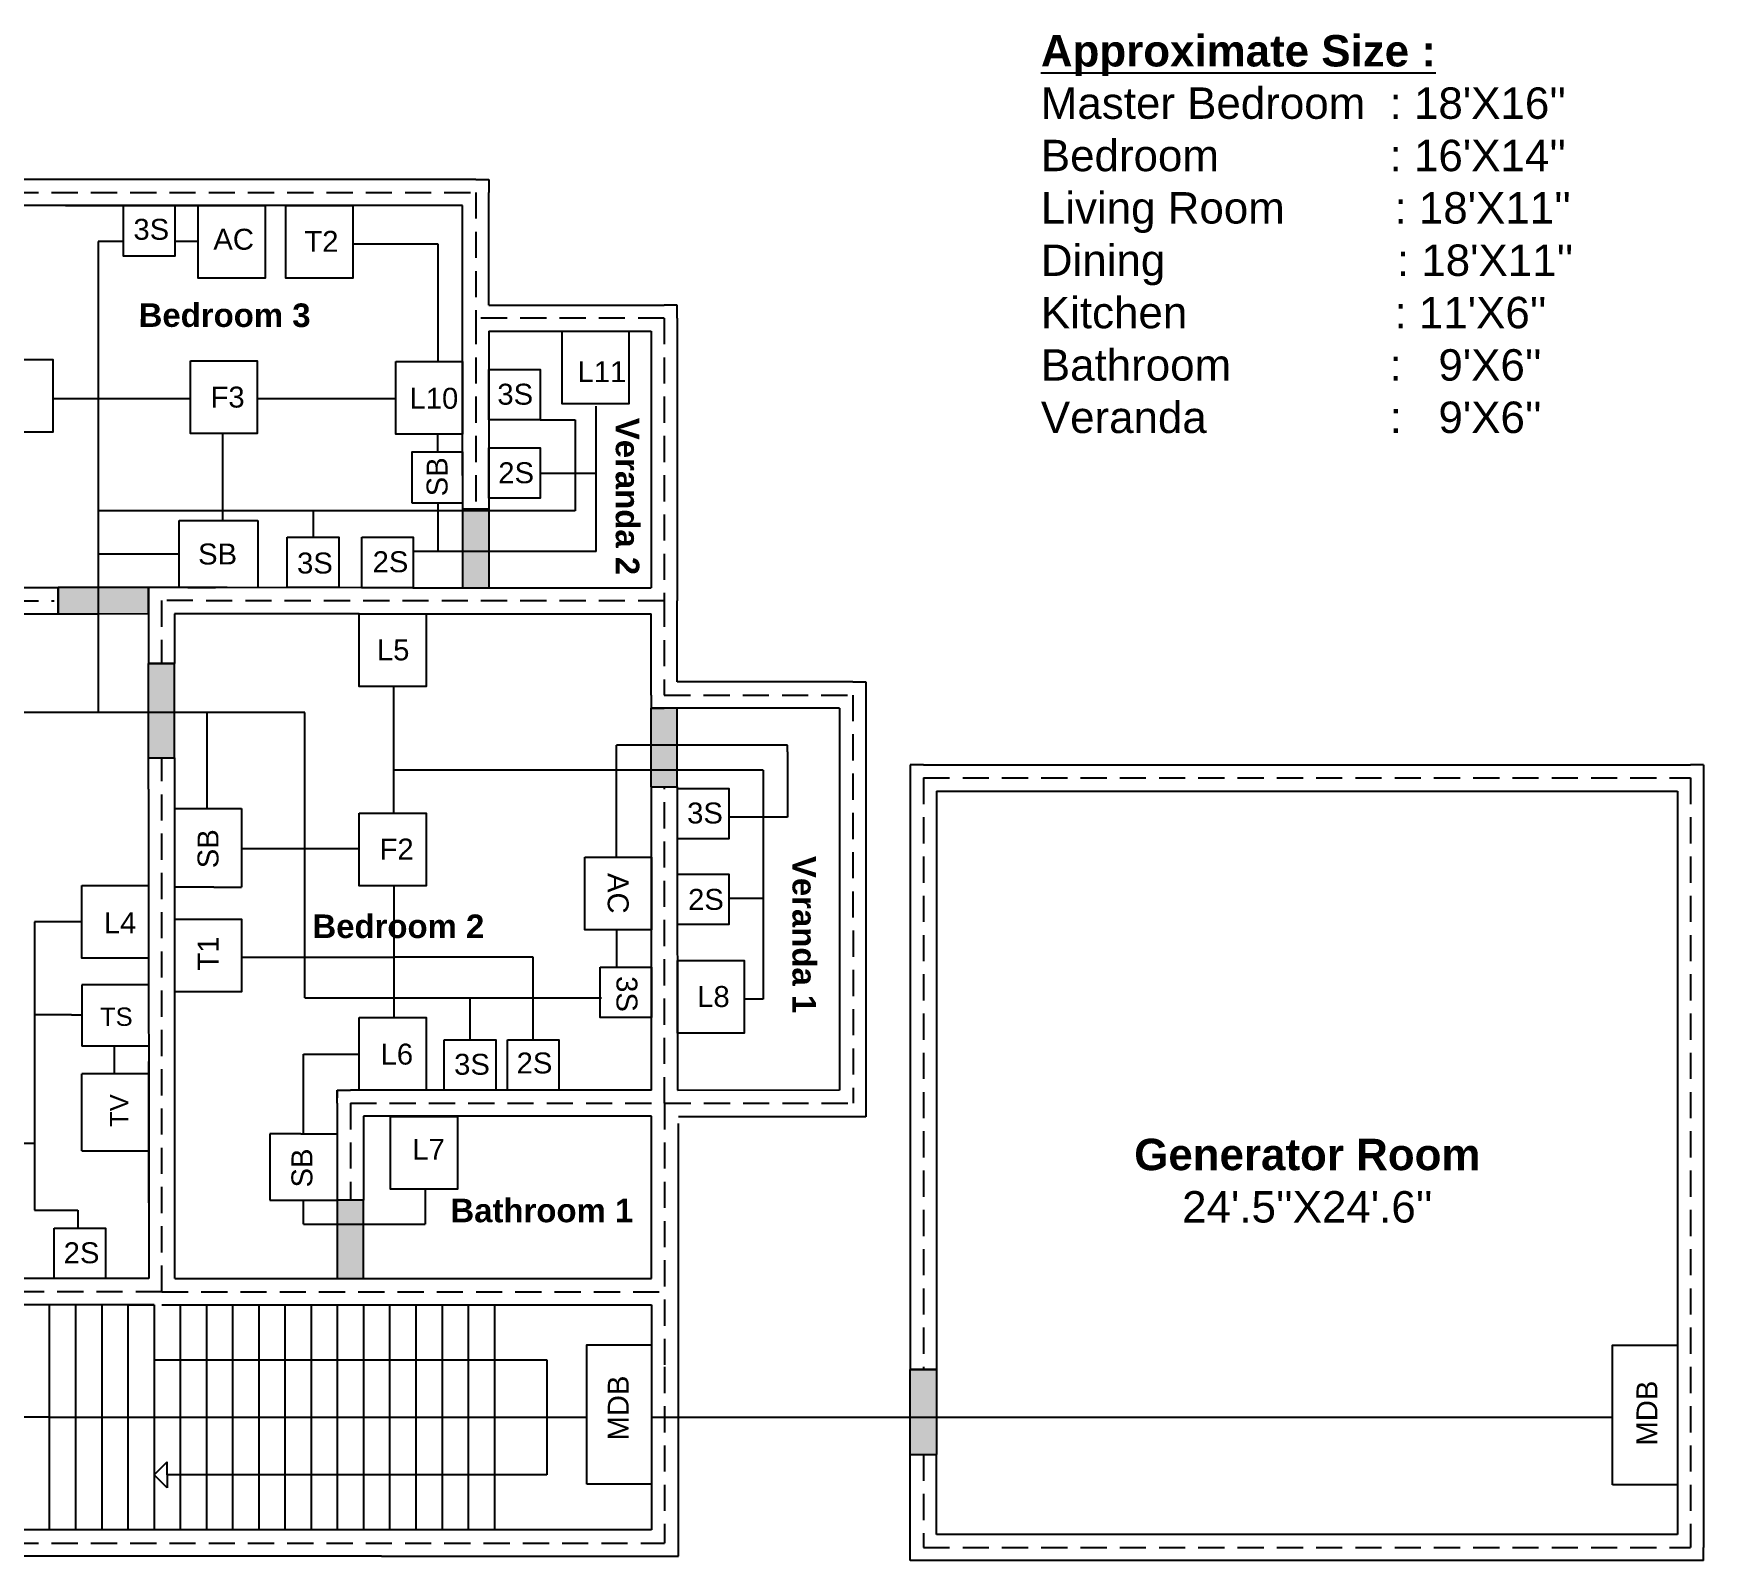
# Model space of a CAD drawing. Header units: inches. Extents: x -83441902 to -83440645, y 118546748 to 118547331.
# Drawn here: x -83441283 to -83440645, y 118546748 to 118547331 of the extents above; entities that cross this region are included whole.
import ezdxf

# ---------------------------------------------------------------- set-up
doc = ezdxf.new("R2010")
doc.units = ezdxf.units.IN
doc.header["$MEASUREMENT"] = 0
doc.linetypes.add('DASHEDX2', pattern=[1.5, 1, -0.5])
doc.styles.get("Standard").update_dxf_attribs({"font": 'ARIALUNI.TTF'})

# ---------------------------------------------------------------- blocks, each defined once
blk = doc.blocks.new('A$C00464073')
at = {"ltscale": 10, "insert": (2.37, 0.93), "char_height": 8, "width": 23.9953, "attachment_point": 1, "rotation": 90}
blk.add_mtext('{\\fArial|b0|i0|c0|p34;MDB}', dxfattribs=at)

msp = doc.modelspace()

# ---------------------------------------------------------------- hatches: boundary and pattern name
at = {"ltscale": 10}
h = msp.add_hatch(color=256, dxfattribs=at)
h.set_gradient(color1=(228, 121, 27), one_color=1, tint=1)
h.paths.add_polyline_path([(-83441109, 118547149.65), (-83441119, 118547149.65), (-83441119, 118547119.68), (-83441109, 118547119.68)])
h = msp.add_hatch(color=256, dxfattribs=at)
h.set_gradient(color1=(228, 121, 27), one_color=1, tint=1)
h.paths.add_polyline_path([(-83441239, 118547119.74), (-83441273.5, 118547119.74), (-83441273.5, 118547109.68), (-83441239, 118547109.6)])
h = msp.add_hatch(color=5, dxfattribs=at)
h.set_gradient(color1=(228, 134, 27), one_color=1, tint=1)
h.paths.add_polyline_path([(-83441239, 118547090.74), (-83441239, 118547054.73), (-83441229, 118547054.73), (-83441229, 118547090.74)])
h = msp.add_hatch(color=5, dxfattribs=at)
h.set_gradient(color1=(228, 121, 27), one_color=1, tint=1)
h.paths.add_polyline_path([(-83441037, 118547073.68), (-83441047, 118547073.68), (-83441047, 118547043.67), (-83441037, 118547043.67)])
h = msp.add_hatch(color=5, dxfattribs=at)
h.set_gradient(color1=(228, 121, 27), one_color=1, tint=1)
h.paths.add_polyline_path([(-83441156.88, 118546885.74), (-83441166.88, 118546885.74), (-83441166.88, 118546855.74), (-83441156.88, 118546855.74)])
h = msp.add_hatch(color=2, dxfattribs=at)
h.set_gradient(color1=(250, 5, 9), tint=1)
h.paths.add_polyline_path([(-83440938, 118546802.74), (-83440948, 118546802.74), (-83440948, 118546788.5), (-83440943, 118546788.5), (-83440938, 118546788.5)])
h.paths.add_polyline_path([(-83440938, 118546821), (-83440948, 118546821), (-83440948, 118546802.74), (-83440938, 118546802.74)])

# ---------------------------------------------------------------- linework, layer by layer
for p, q in [((-83441114, 118547275.68), (-83441306, 118547275.68)), ((-83441114, 118547275.68), (-83441109, 118547275.68)), ((-83441109, 118547275.68), (-83441109, 118547270.68)), ((-83441109, 118547227.68), (-83441109, 118547270.68)), ((-83441119, 118547265.68), (-83441301, 118547265.68)), ((-83441119, 118547162.61), (-83441119, 118547265.68)), ((-83441109, 118547227.68), (-83441042, 118547227.68)), ((-83441037, 118547227.68), (-83441042, 118547227.68)), ((-83441037, 118547222.68), (-83441037, 118547227.68)), ((-83441037, 118547222.68), (-83441037, 118547114.68)), ((-83441037, 118547222.68), (-83441037, 118547114.68)), ((-83441037, 118547222.68), (-83441037, 118547114.68)), ((-83441109, 118547217.68), (-83441047, 118547217.68)), ((-83441047, 118547217.68), (-83441047, 118547119.68)), ((-83441234, 118547119.74), (-83441239, 118547119.74)), ((-83441239, 118547119.74), (-83441239, 118547114.74)), ((-83441137.93, 118547119.68), (-83441234, 118547119.74)), ((-83441138, 118547119.68), (-83441047, 118547119.68)), ((-83441239, 118547114.74), (-83441239, 118547090.74)), ((-83441229, 118547114.74), (-83441229, 118547114.73)), ((-83441037, 118547083.68), (-83441037, 118547114.68)), ((-83441234, 118547109.74), (-83441234, 118547109.74)), ((-83441138, 118547109.68), (-83441047, 118547109.68)), ((-83441047, 118547078.68), (-83441047, 118547109.68)), ((-83440970, 118547083.68), (-83441037, 118547083.68)), ((-83440970, 118547083.68), (-83440965, 118547083.68)), ((-83441047, 118547078.68), (-83441047, 118547073.68)), ((-83441047, 118547073.68), (-83441042, 118547073.68)), ((-83440975, 118547073.68), (-83441042, 118547073.68)), ((-83441239, 118547042.73), (-83441238.88, 118546855.74)), ((-83441037, 118547030.68), (-83441036.88, 118546927.73)), ((-83441166.88, 118546922.74), (-83441166.88, 118546927.74)), ((-83441166.88, 118546927.74), (-83441161.88, 118546927.74)), ((-83441166.88, 118546922.74), (-83441166.88, 118546898.74)), ((-83441046.88, 118546927.74), (-83441161.88, 118546927.74)), ((-83441041.88, 118546927.74), (-83441041.88, 118546927.74)), ((-83441156.88, 118546917.74), (-83441156.88, 118546898.74)), ((-83441156.88, 118546917.74), (-83441156.88, 118546898.74)), ((-83441046.88, 118546917.74), (-83441156.88, 118546917.74)), ((-83441046.88, 118546917.74), (-83441156.88, 118546917.74)), ((-83441046.88, 118546855.74), (-83441046.88, 118546917.74)), ((-83441233.88, 118546855.74), (-83441233.88, 118546855.74)), ((-83441228.88, 118546855.74), (-83441149.88, 118546855.74)), ((-83441149.88, 118546855.74), (-83441046.88, 118546855.74)), ((-83441276.88, 118546845.74), (-83441276.88, 118546802.74)), ((-83441266.88, 118546845.74), (-83441266.88, 118546802.74)), ((-83441256.88, 118546845.74), (-83441256.88, 118546802.74)), ((-83441246.88, 118546845.74), (-83441246.88, 118546802.74)), ((-83441238.88, 118546850.74), (-83441238.88, 118546850.73)), ((-83441233.88, 118546845.74), (-83441149.88, 118546845.74)), ((-83441226.88, 118546845.74), (-83441226.88, 118546802.74)), ((-83441216.88, 118546845.74), (-83441216.88, 118546802.74)), ((-83441206.88, 118546845.74), (-83441206.88, 118546802.74)), ((-83441196.88, 118546845.74), (-83441196.88, 118546802.74)), ((-83441186.88, 118546845.74), (-83441186.88, 118546802.74)), ((-83441176.88, 118546845.74), (-83441176.88, 118546802.74)), ((-83441166.88, 118546845.74), (-83441166.88, 118546802.74)), ((-83441156.88, 118546845.74), (-83441156.88, 118546802.74)), ((-83441149.88, 118546845.74), (-83441046.88, 118546845.74)), ((-83441146.88, 118546845.74), (-83441146.88, 118546802.74)), ((-83441136.88, 118546845.74), (-83441136.88, 118546802.74)), ((-83441126.88, 118546845.74), (-83441126.88, 118546802.74)), ((-83441116.88, 118546845.74), (-83441116.88, 118546802.74)), ((-83441116.88, 118546845.74), (-83441116.88, 118546802.74)), ((-83441106.88, 118546845.74), (-83441106.88, 118546802.74)), ((-83441046.88, 118546845.74), (-83441046.88, 118546802.74)), ((-83441276.88, 118546802.74), (-83441276.88, 118546759.74)), ((-83441266.88, 118546802.74), (-83441266.88, 118546759.74)), ((-83441256.88, 118546802.74), (-83441256.88, 118546759.74)), ((-83441246.88, 118546802.74), (-83441246.88, 118546759.74)), ((-83441226.88, 118546802.74), (-83441226.88, 118546759.74)), ((-83441216.88, 118546802.74), (-83441216.88, 118546759.74)), ((-83441206.88, 118546802.74), (-83441206.88, 118546759.74)), ((-83441196.88, 118546802.74), (-83441196.88, 118546759.74)), ((-83441186.88, 118546802.74), (-83441186.88, 118546759.74)), ((-83441176.88, 118546802.74), (-83441176.88, 118546759.74)), ((-83441166.88, 118546802.74), (-83441166.88, 118546759.74)), ((-83441156.88, 118546802.74), (-83441156.88, 118546759.74)), ((-83441146.88, 118546802.74), (-83441146.88, 118546759.74)), ((-83441136.88, 118546802.74), (-83441136.88, 118546759.74)), ((-83441126.88, 118546802.74), (-83441126.88, 118546759.74)), ((-83441126.88, 118546802.74), (-83441126.88, 118546759.74)), ((-83441116.88, 118546802.74), (-83441116.88, 118546759.74)), ((-83441116.88, 118546802.74), (-83441116.88, 118546759.74)), ((-83441106.88, 118546802.74), (-83441106.88, 118546759.74)), ((-83441106.88, 118546802.74), (-83441106.88, 118546759.74)), ((-83441046.88, 118546802.74), (-83441046.88, 118546759.74)), ((-83441150.03, 118546759.74), (-83441661, 118546759.68)), ((-83441046.88, 118546759.74), (-83441150.03, 118546759.74)), ((-83441150.03, 118546749.74), (-83441666, 118546749.68)), ((-83441150.03, 118546749.74), (-83441666, 118546749.68))]:
    msp.add_line(p, q)
at = {"linetype": 'DASHEDX2', "ltscale": 10}
for p, q in [((-83441306, 118547270.68), (-83441114, 118547270.68)), ((-83441114, 118547270.68), (-83441114, 118547222.68)), ((-83441042, 118547222.68), (-83441114, 118547222.68)), ((-83441114, 118547222.68), (-83441114, 118547149.65)), ((-83441042, 118547222.68), (-83441042, 118547114.68)), ((-83441109, 118547157.85), (-83441109, 118547149.85)), ((-83441109, 118547149.65), (-83441119, 118547149.65)), ((-83441109, 118547149.85), (-83441109, 118547149.65)), ((-83441306, 118547114.68), (-83441275, 118547114.68)), ((-83441042, 118547114.68), (-83441234, 118547114.74)), ((-83441234, 118547114.74), (-83441234, 118547090.74)), ((-83441042, 118547114.68), (-83441042, 118547078.68)), ((-83441042, 118547078.68), (-83440970, 118547078.68)), ((-83440970, 118547078.68), (-83440969.82, 118546922.82)), ((-83441233.88, 118546850.74), (-83441233.88, 118547054.73)), ((-83441041.88, 118546922.74), (-83441041.88, 118547043.67)), ((-83440943, 118547047), (-83440650, 118547047)), ((-83440943, 118547047), (-83440943, 118546821)), ((-83440650, 118547047), (-83440650, 118546753)), ((-83441161.88, 118546922.74), (-83441161.88, 118546885.74)), ((-83441161.88, 118546922.74), (-83441041.88, 118546922.74)), ((-83441041.88, 118546922.74), (-83440969.82, 118546922.82)), ((-83441041.88, 118546922.74), (-83441041.88, 118546822)), ((-83441233.88, 118546850.74), (-83441353.88, 118546850.74)), ((-83441246.88, 118546845.74), (-83441236.88, 118546845.74)), ((-83441246.88, 118546845.74), (-83441236.88, 118546845.74)), ((-83441233.88, 118546850.74), (-83441041.88, 118546850.74)), ((-83441106.88, 118546845.74), (-83441086.88, 118546845.74)), ((-83441041.88, 118546822), (-83441041.88, 118546754.68)), ((-83440938, 118546821), (-83440948, 118546821)), ((-83440938, 118546821), (-83440938, 118546821)), ((-83440943, 118546788.5), (-83440943, 118546753)), ((-83441666, 118546754.68), (-83441041.88, 118546754.68)), ((-83440943, 118546753), (-83440650, 118546753))]:
    msp.add_line(p, q, dxfattribs=at)
at = {"ltscale": 10}
for p, q in [((-83441270.68, 118547265.68), (-83441214.43, 118547265.68)), ((-83441109, 118547217.68), (-83441109, 118547149.85)), ((-83441119, 118547162.61), (-83441119, 118547149.65)), ((-83441109, 118547162.61), (-83441109, 118547157.85)), ((-83441227.28, 118547119.74), (-83441227.28, 118547145.3)), ((-83441227.28, 118547145.3), (-83441197.26, 118547145.3)), ((-83441197.26, 118547145.3), (-83441197.26, 118547130.3)), ((-83441119, 118547149.65), (-83441119, 118547119.68)), ((-83441109, 118547149.65), (-83441109, 118547119.68)), ((-83441197.26, 118547130.3), (-83441197.26, 118547119.74)), ((-83441301, 118547119.74), (-83441273.5, 118547119.74)), ((-83441273.5, 118547109.68), (-83441273.5, 118547119.74)), ((-83441239, 118547119.74), (-83441273.5, 118547119.74)), ((-83441273.5, 118547119.74), (-83441273.5, 118547109.68)), ((-83441238.98, 118547119.74), (-83441239, 118547109.82)), ((-83441239, 118547109.6), (-83441239, 118547119.74)), ((-83441224, 118547119.74), (-83441238.98, 118547119.74)), ((-83441208.98, 118547119.74), (-83441238.98, 118547119.74)), ((-83441224, 118547119.74), (-83441213.44, 118547119.74)), ((-83441301, 118547109.68), (-83441273.5, 118547109.68)), ((-83441273.5, 118547109.68), (-83441258.26, 118547109.68)), ((-83441258.26, 118547109.68), (-83441239, 118547109.82)), ((-83441158.47, 118547109.68), (-83441229, 118547109.68)), ((-83441229, 118547109.68), (-83441229, 118547090.74)), ((-83441143.12, 118547109.68), (-83441135.34, 118547109.68)), ((-83441141.44, 118547109.68), (-83441133.67, 118547109.68)), ((-83441239, 118547090.74), (-83441229, 118547090.74)), ((-83441229, 118547090.74), (-83441239, 118547090.74)), ((-83441239, 118547054.73), (-83441239, 118547090.74)), ((-83441229, 118547054.73), (-83441229, 118547090.74)), ((-83440965, 118547083.68), (-83440965, 118546917.5)), ((-83441047, 118547043.67), (-83441047, 118547073.68)), ((-83441047, 118547073.68), (-83441047, 118547073.68)), ((-83441037, 118547073.68), (-83441047, 118547073.68)), ((-83441037, 118547043.67), (-83441037, 118547073.68)), ((-83440975, 118547073.68), (-83440975, 118546927.73)), ((-83441239, 118547042.73), (-83441239, 118547054.73)), ((-83441239, 118547054.73), (-83441229, 118547054.73)), ((-83441229, 118547054.73), (-83441229, 118547042.74)), ((-83440943, 118547052), (-83440948, 118547052)), ((-83440948, 118547052), (-83440948, 118546821)), ((-83440943, 118547052), (-83440650, 118547052)), ((-83440645, 118547052), (-83440650, 118547052)), ((-83440645, 118547052), (-83440645, 118547047)), ((-83441047, 118547043.67), (-83441037, 118547043.67)), ((-83441046.88, 118547010.67), (-83441046.88, 118547043.67)), ((-83441037, 118547043.67), (-83441037, 118547030.68)), ((-83440645, 118547047), (-83440645, 118546753)), ((-83441229, 118547042.74), (-83441229, 118547035.3)), ((-83440938, 118547042), (-83440655, 118547042)), ((-83440938, 118547042), (-83440938, 118546821)), ((-83440655, 118547042), (-83440655, 118546758)), ((-83441229, 118547035.3), (-83441214, 118547035.3)), ((-83441229, 118547035.3), (-83441229, 118546855.74)), ((-83441214, 118547035.3), (-83441203.44, 118547035.3)), ((-83441203.44, 118547035.3), (-83441203.44, 118547005.3)), ((-83441037, 118547013.46), (-83441037, 118547013.46)), ((-83441214, 118547005.3), (-83441228.98, 118547005.3)), ((-83441214, 118547005.3), (-83441203.44, 118547005.3)), ((-83441046.88, 118546927.74), (-83441046.88, 118547010.67)), ((-83441264.52, 118546978.11), (-83441264.52, 118546992)), ((-83441264.52, 118546968), (-83441264.52, 118546944.5)), ((-83441238.94, 118546968), (-83441264.52, 118546968)), ((-83441238.94, 118546944.5), (-83441264.52, 118546944.5)), ((-83441238.9, 118546884.65), (-83441238.9, 118546938.65)), ((-83441238.93, 118546934), (-83441264.52, 118546934)), ((-83441264.52, 118546904.5), (-83441264.52, 118546934)), ((-83441238.93, 118546904.5), (-83441238.93, 118546934)), ((-83441166.88, 118546927.74), (-83441166.88, 118546924.74)), ((-83440975, 118546927.73), (-83441036.88, 118546927.66)), ((-83441136.31, 118546917.74), (-83441128.54, 118546917.74)), ((-83440965, 118546917.5), (-83441036.5, 118546917.5)), ((-83441180.87, 118546911.09), (-83441192.64, 118546911.09)), ((-83441192.64, 118546911.09), (-83441192.64, 118546885.74)), ((-83441180.87, 118546911.09), (-83441166.88, 118546911.1)), ((-83441036.5, 118546749.74), (-83441036.5, 118546915)), ((-83441264.52, 118546904.5), (-83441238.93, 118546904.5)), ((-83441166.88, 118546898.74), (-83441166.88, 118546885.74)), ((-83441156.88, 118546898.74), (-83441156.88, 118546885.74)), ((-83441192.64, 118546885.74), (-83441166.85, 118546885.74)), ((-83441156.88, 118546885.74), (-83441166.88, 118546885.74)), ((-83441166.88, 118546885.74), (-83441166.88, 118546855.74)), ((-83441156.88, 118546855.74), (-83441156.88, 118546885.74)), ((-83441238.88, 118546855.74), (-83441341.88, 118546855.74)), ((-83441166.88, 118546855.74), (-83441156.88, 118546855.74)), ((-83441236.88, 118546845.74), (-83441341.88, 118546845.74)), ((-83441236.88, 118546845.74), (-83441236.88, 118546824.74)), ((-83441236.88, 118546824.74), (-83441236.88, 118546802.74)), ((-83441236.88, 118546824.74), (-83441086.88, 118546824.74)), ((-83441086.88, 118546824.74), (-83441086.88, 118546802.74)), ((-83441046.88, 118546824.8), (-83441046.88, 118546802.8)), ((-83440948, 118546788.5), (-83440948, 118546821)), ((-83440948, 118546821), (-83440938, 118546821)), ((-83440938, 118546821), (-83440938, 118546788.5)), ((-83441276.88, 118546802.74), (-83441106.88, 118546802.74)), ((-83441236.88, 118546802.74), (-83441236.88, 118546780.74)), ((-83441086.88, 118546802.74), (-83441086.88, 118546780.74)), ((-83441046.88, 118546802.8), (-83441046.88, 118546780.74)), ((-83440948, 118546753), (-83440948, 118546788.5)), ((-83440948, 118546788.5), (-83440943, 118546788.5)), ((-83440943, 118546788.5), (-83440938, 118546788.5)), ((-83440938, 118546758), (-83440938, 118546788.5)), ((-83441236.88, 118546780.74), (-83441231.88, 118546785.74)), ((-83441231.88, 118546780.74), (-83441231.88, 118546785.74)), ((-83441236.88, 118546780.74), (-83441236.88, 118546759.74)), ((-83441231.88, 118546775.74), (-83441236.88, 118546780.74)), ((-83441231.88, 118546780.74), (-83441231.88, 118546775.74)), ((-83441086.88, 118546780.74), (-83441231.88, 118546780.74)), ((-83440655, 118546758), (-83440938, 118546758)), ((-83441150.03, 118546749.74), (-83441036.5, 118546749.74)), ((-83440948, 118546748), (-83440948, 118546753)), ((-83440645, 118546748), (-83440645, 118546753)), ((-83440943, 118546748), (-83440948, 118546748)), ((-83440650, 118546748), (-83440943, 118546748)), ((-83440938, 118546748), (-83440943, 118546748)), ((-83440645, 118546748), (-83440650, 118546748))]:
    msp.add_line(p, q, dxfattribs=at)
at = {"color": 5, "ltscale": 10}
for p, q in [((-83441248.5, 118547252), (-83441258.26, 118547252)), ((-83441258.26, 118547252), (-83441258.26, 118547251.5)), ((-83441258.26, 118547251.5), (-83441258.26, 118547072)), ((-83441220, 118547252), (-83441228.88, 118547252)), ((-83441089.38, 118547183.76), (-83441076, 118547183.76)), ((-83441076, 118547183.76), (-83441076, 118547149)), ((-83441176, 118547149), (-83441258.26, 118547149)), ((-83441176, 118547138.97), (-83441176, 118547149)), ((-83441076, 118547149), (-83441176, 118547149)), ((-83441280.76, 118547072), (-83441288.76, 118547072)), ((-83441179.26, 118547072), (-83441280.76, 118547072)), ((-83441179.26, 118546963), (-83441179.26, 118547072)), ((-83441060.24, 118547016.74), (-83441060.24, 118547059.5)), ((-83440994.91, 118547059.5), (-83441060.24, 118547059.5)), ((-83440994.91, 118547057), (-83440994.91, 118547059.5)), ((-83440994.91, 118547057), (-83440994.91, 118547032)), ((-83440994.91, 118547032), (-83441017.35, 118547032)), ((-83441060.24, 118546989), (-83441060.24, 118546974.76)), ((-83441179.26, 118546963), (-83441066, 118546963)), ((-83441116.19, 118546947), (-83441116.19, 118546963))]:
    msp.add_line(p, q, dxfattribs=at)
at = {"color": 1, "ltscale": 10}
for p, q in [((-83441160.99, 118547251), (-83441128.5, 118547251)), ((-83441128.5, 118547251), (-83441128.5, 118547206.06)), ((-83441275.49, 118547192), (-83441223, 118547192)), ((-83441197.49, 118547192), (-83441144.51, 118547192)), ((-83441068, 118547133.5), (-83441068, 118547189)), ((-83441210.76, 118547178.62), (-83441210.76, 118547145.3)), ((-83441128.5, 118547171.62), (-83441128.5, 118547178.31)), ((-83441089.38, 118547163.5), (-83441068, 118547163.5)), ((-83441128.5, 118547152), (-83441128.5, 118547133.5)), ((-83441227.28, 118547132.5), (-83441258.26, 118547132.5)), ((-83441131.94, 118547133.5), (-83441137.88, 118547133.5)), ((-83441129.69, 118547133.5), (-83441131.94, 118547133.5)), ((-83441068, 118547133.5), (-83441129.69, 118547133.5)), ((-83441145.26, 118547033.59), (-83441145.26, 118547081.93)), ((-83441216.76, 118547072), (-83441216.76, 118547035.3)), ((-83441004.26, 118547050), (-83441145.26, 118547050)), ((-83441004.26, 118547050), (-83441004.26, 118547001)), ((-83441203.44, 118547020), (-83441158.47, 118547020)), ((-83441145.26, 118547005.85), (-83441145.26, 118546955.48)), ((-83441004.26, 118547001), (-83441017.33, 118547001)), ((-83441004.26, 118547001), (-83441004.26, 118546964)), ((-83441264.52, 118546992), (-83441282.54, 118546992)), ((-83441282.54, 118546992), (-83441282.54, 118546957.94)), ((-83441203.44, 118546978.5), (-83441145.26, 118546978.5)), ((-83441092.06, 118546978.5), (-83441145.26, 118546978.5)), ((-83441092.06, 118546947), (-83441092.06, 118546978.5)), ((-83441004.26, 118546962.5), (-83441011.41, 118546962.5)), ((-83441004.26, 118546964), (-83441004.26, 118546962.5)), ((-83441282.54, 118546957.94), (-83441282.54, 118546881.9)), ((-83441268.44, 118546956.5), (-83441282.54, 118546956.5)), ((-83441268.44, 118546956.5), (-83441264.52, 118546956.5)), ((-83441252, 118546934), (-83441252, 118546944.5)), ((-83441179.76, 118546911.09), (-83441179.76, 118546941.5)), ((-83441179.76, 118546941.5), (-83441158.47, 118546941.5)), ((-83441327.76, 118546907.5), (-83441282.54, 118546907.5)), ((-83441133.26, 118546889.96), (-83441133.26, 118546876.5)), ((-83441179.76, 118546876.5), (-83441179.76, 118546885.74)), ((-83441282.54, 118546881.9), (-83441266, 118546881.9)), ((-83441266, 118546881.9), (-83441266, 118546875)), ((-83441179.76, 118546876.5), (-83441133.26, 118546876.5))]:
    msp.add_line(p, q, dxfattribs=at)
at = {"color": 2, "ltscale": 10}
for p, q in [((-83441276.88, 118546802.74), (-83441363.5, 118546802.74)), ((-83441276.88, 118546802.74), (-83441071.62, 118546802.74)), ((-83441046.88, 118546802.74), (-83440680.5, 118546802.74)), ((-83440680.5, 118546802.74), (-83440679.75, 118546802.74))]:
    msp.add_line(p, q, dxfattribs=at)
at = {"ltscale": 10}
for points in [[(-83441248.5, 118547265.68), (-83441228.88, 118547265.68), (-83441228.88, 118547246.41), (-83441248.5, 118547246.41)], [(-83441220, 118547265.74), (-83441194.49, 118547265.74), (-83441194.49, 118547238), (-83441220, 118547238)], [(-83441186.5, 118547265.68), (-83441160.99, 118547265.68), (-83441160.99, 118547237.93), (-83441186.5, 118547237.93)], [(-83441081, 118547217.68), (-83441055.49, 118547217.68), (-83441055.49, 118547189.93), (-83441081, 118547189.93)], [(-83441301, 118547206.81), (-83441275.49, 118547206.81), (-83441275.49, 118547179.06), (-83441301, 118547179.06)], [(-83441223, 118547206.36), (-83441197.49, 118547206.36), (-83441197.49, 118547178.62), (-83441223, 118547178.62)], [(-83441144.51, 118547206.06), (-83441119, 118547206.06), (-83441119, 118547178.31), (-83441144.51, 118547178.31)], [(-83441109, 118547203.02), (-83441089.38, 118547203.02), (-83441089.38, 118547183.76), (-83441109, 118547183.76)], [(-83441138.26, 118547152), (-83441138.26, 118547171.62), (-83441119, 118547171.62), (-83441119, 118547152)], [(-83441109, 118547173.11), (-83441089.38, 118547173.11), (-83441089.38, 118547153.85), (-83441109, 118547153.85)], [(-83441185.97, 118547138.97), (-83441166.34, 118547138.97), (-83441166.34, 118547119.71), (-83441185.97, 118547119.71)], [(-83441157.5, 118547138.95), (-83441137.88, 118547138.95), (-83441137.88, 118547119.69), (-83441157.5, 118547119.69)], [(-83441158.47, 118547109.68), (-83441132.96, 118547109.68), (-83441132.96, 118547081.93), (-83441158.47, 118547081.93)], [(-83441036.97, 118547043.02), (-83441017.35, 118547043.02), (-83441017.35, 118547023.76), (-83441036.97, 118547023.76)], [(-83441158.47, 118547033.59), (-83441132.96, 118547033.59), (-83441132.96, 118547005.85), (-83441158.47, 118547005.85)], [(-83441072.39, 118547016.74), (-83441046.88, 118547016.74), (-83441046.88, 118546989), (-83441072.39, 118546989)], [(-83441264.52, 118547005.86), (-83441239, 118547005.86), (-83441239, 118546978.11), (-83441264.52, 118546978.11)], [(-83441036.95, 118547010.26), (-83441017.33, 118547010.26), (-83441017.33, 118546991), (-83441036.95, 118546991)], [(-83441228.95, 118546993.1), (-83441203.44, 118546993.1), (-83441203.44, 118546965.35), (-83441228.95, 118546965.35)], [(-83441066.5, 118546974.76), (-83441046.88, 118546974.76), (-83441046.88, 118546955.5), (-83441066.5, 118546955.5)], [(-83441036.93, 118546977.24), (-83441011.41, 118546977.24), (-83441011.41, 118546949.5), (-83441036.93, 118546949.5)], [(-83441158.47, 118546955.48), (-83441132.96, 118546955.48), (-83441132.96, 118546927.74), (-83441158.47, 118546927.74)], [(-83441126, 118546947), (-83441106.38, 118546947), (-83441106.38, 118546927.74), (-83441126, 118546927.74)], [(-83441101.88, 118546947), (-83441082.25, 118546947), (-83441082.25, 118546927.74), (-83441101.88, 118546927.74)], [(-83441146.51, 118546917.71), (-83441120.99, 118546917.71), (-83441120.99, 118546889.96), (-83441146.51, 118546889.96)], [(-83441275, 118546875), (-83441255.38, 118546875), (-83441255.38, 118546855.74), (-83441275, 118546855.74)], [(-83441071.62, 118546777.14), (-83441071.62, 118546830.42), (-83441046.88, 118546830.42), (-83441046.88, 118546777.14)], [(-83440679.75, 118546777), (-83440679.75, 118546830.27), (-83440655, 118546830.27), (-83440655, 118546777)]]:
    msp.add_lwpolyline(points, close=True, dxfattribs=at)

# ---------------------------------------------------------------- block references
at = {"color": 2, "ltscale": 10}
msp.add_blockref('A$C00464073', (-83440673, 118546791), dxfattribs=at)

# ---------------------------------------------------------------- texts
at = {"ltscale": 10, "attachment_point": 1}
for s, insert, char_height, width in [("{\\fArial|b1|i0|c0|p34;\\LApproximate Size :\\fArial|b0|i0|c0|p34;\\l\\PMaster Bedroom  : 18'X16''\\PBedroom              : 16'X14''\\PLiving Room         : 18'X11''\\PDining                   : 18'X11''\\PKitchen                 : 11'X6''\\PBathroom             :   9'X6''\\PVeranda               :   9'X6''}", (-83440898.14, 118547330.82), 12, 251.1593), ('{\\fArial|b0|i0|c0|p34;3S}', (-83441244.76, 118547260.61), 8, 21.5), ('{\\fArial|b0|i0|c0|p34;3S}', (-83441105.76, 118547197.61), 8, 21.5), ('{\\fArial|b0|i0|c0|p34;2S}', (-83441105.4, 118547167.61), 8, 21.5), ('{\\fArial|b0|i0|c0|p34;SB}', (-83441220.06, 118547136.56), 8, 20.5337), ('{\\fArial|b0|i0|c0|p34;3S}', (-83441182.26, 118547133.11), 8, 21.5), ('{\\fArial|b0|i0|c0|p34;2S}', (-83441153.4, 118547133.61), 8, 21.5), ('{\\fArial|b0|i0|c0|p34;3S}', (-83441033.26, 118547037.61), 8, 21.5), ('{\\fArial|b0|i0|c0|p34;2S}', (-83441032.9, 118547004.61), 8, 21.5), ('{\\fArial|b1|i0|c0|p34;Bedroom 2}', (-83441176.39, 118546994.84), 9, 114.5986), ('{\\fArial|b0|i0|c0|p34;TS}', (-83441257.52, 118546959.29), 7, 95.6851), ('{\\fArial|b0|i0|c0|p34;3S}', (-83441122.26, 118546941.61), 8, 21.5), ('{\\fArial|b0|i0|c0|p34;2S}', (-83441098.4, 118546942.11), 8, 21.5), ('{\\fArial|b1|i0|c0|p34;Bathroom 1}', (-83441123.68, 118546886.26), 9, 79.5026), ('{\\fArial|b0|i0|c0|p34;2S}', (-83441271.4, 118546869.61), 8, 21.5)]:
    msp.add_mtext(s, dxfattribs=dict(at, insert=insert, char_height=char_height, width=width))
at = {"linetype": 'DASHEDX2', "ltscale": 10, "char_height": 8, "width": 28.4945, "attachment_point": 1}
for s, insert in [('{\\fArial|b0|i0|c0|p34;AC}', (-83441214.23, 118547256.81)), ('{\\fArial|b0|i0|c0|p34;T2}', (-83441179.48, 118547256.01)), ('{\\fArial|b0|i0|c0|p34;L11}', (-83441075.14, 118547206.22)), ('{\\fArial|b0|i0|c0|p34;F3}', (-83441215.32, 118547196.51)), ('{\\fArial|b0|i0|c0|p34;L10}', (-83441139.31, 118547196.05)), ('{\\fArial|b0|i0|c0|p34;L5}', (-83441151.76, 118547099.93)), ('{\\fArial|b0|i0|c0|p34;F2}', (-83441150.76, 118547023.84)), ('{\\fArial|b0|i0|c0|p34;L4}', (-83441256.07, 118546995.66)), ('{\\fArial|b0|i0|c0|p34;L8}', (-83441029.43, 118546967.5)), ('{\\fArial|b0|i0|c0|p34;L6}', (-83441150.35, 118546945.5)), ('{\\fArial|b0|i0|c0|p34;L7}', (-83441138.21, 118546909.12))]:
    msp.add_mtext(s, dxfattribs=dict(at, insert=insert))
at = {"ltscale": 10, "attachment_point": 1}
for s, insert, char_height, width, rotation in [('{\\fArial|b1|i0|c0|p34;Bedroom 3}', (-83441242.76, 118547228.33), 9, 101.4308, 359.96272), ('{\\fArial|b1|i0|c0|p34;Veranda 2}', (-83441051.52, 118547184.59), 9, 89.2661, 270), ('{\\fArial|b0|i0|c0|p34;SB}', (-83441132.77, 118547154.6), 8, 21.5, 90), ('{\\fArial|b0|i0|c0|p34;SB}', (-83441220.26, 118547012.5), 8, 20.5337, 90), ('{\\fArial|b1|i0|c0|p34;Veranda 1}', (-83440984.02, 118547017.22), 9, 89.2661, 270), ('{\\fArial|b0|i0|c0|p34;3S}', (-83441052.25, 118546971.3), 8, 21.5, 270), ('{\\fArial|b0|i0|c0|p34;TV}', (-83441253.75, 118546913.69), 7, 95.6851, 90), ('{\\fArial|b0|i0|c0|p34;SB}', (-83441184.4, 118546890.54), 8, 20.5337, 90), ('{\\fArial|b0|i0|c0|p34;MDB}', (-83441063.58, 118546793.86), 8, 23.9953, 90)]:
    msp.add_mtext(s, dxfattribs=dict(at, insert=insert, char_height=char_height, width=width, rotation=rotation))
at = {"linetype": 'DASHEDX2', "ltscale": 10, "char_height": 8, "width": 28.4945, "attachment_point": 1}
for s, insert, rotation in [('{\\fArial|b0|i0|c0|p34;AC}', (-83441055.59, 118547010.69), 270), ('{\\fArial|b0|i0|c0|p34;T1}', (-83441220.17, 118546973.42), 90)]:
    msp.add_mtext(s, dxfattribs=dict(at, insert=insert, rotation=rotation))
at = {"insert": (-83440796.36, 118546909.16), "char_height": 12, "width": 279, "attachment_point": 2}
msp.add_mtext("{\\fArial|b1|i0|c0|p34;Generator Room\\fArial|b0|i0|c0|p34;\\P24'.5''X24'.6''}", dxfattribs=at)

doc.saveas('drawing.dxf')
